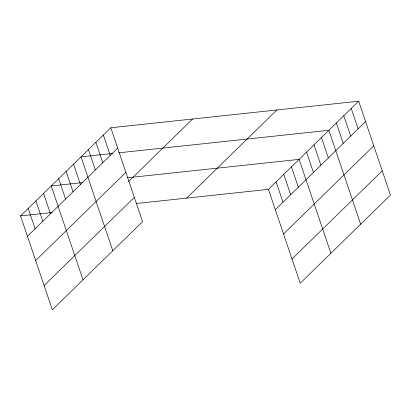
<?xml version="1.0" encoding="UTF-8"?>
<svg xmlns="http://www.w3.org/2000/svg" width="411" height="411" viewBox="0 0 411 411"><rect width="100%" height="100%" fill="white"/><g stroke="black" fill="none" stroke-linecap="round" stroke-linejoin="round"><path stroke-width="0.62" d="M110.79 127.775L142.566 221.647L52.325 309.791L20.55 215.919L110.79 127.775L358.675 101.209L390.45 195.081L300.21 283.225L268.434 189.353L358.675 101.209M27.445 236.284L117.685 148.14M35.654 260.538L125.894 172.394M128.52 181.59L192.595 119.005M44.116 285.532L134.356 197.388M186.63 198.117L276.875 109.973M275.329 209.718L365.569 121.574M283.539 233.972L373.779 145.828M291.995 258.966L382.24 170.822M112.619 153.473L81.013 156.863L112.789 250.736M118.815 152.81L328.898 130.297L360.668 224.17M82.837 182.561L51.231 185.947L83.007 279.824M127.456 177.778L299.116 159.381L330.891 253.258M20.55 215.919L52.156 212.533M136.19 203.527L268.434 189.353M351.23 108.478L358.125 128.843M343.786 115.753L350.681 136.113M336.342 123.023L343.231 143.388M321.453 137.567L328.343 157.932M314.004 144.842L320.899 165.201M306.56 152.111L313.454 172.476M291.445 166.876L298.34 187.236M283.775 174.367L290.669 194.732M276.105 181.862L282.999 202.222M103.346 135.044L110.24 155.409M95.902 142.319L102.796 162.679M88.457 149.589L95.352 169.954M73.569 164.133L80.458 184.498M66.12 171.408L73.014 191.767M58.675 178.677L65.57 199.042M43.561 193.442L50.455 213.802M35.891 200.933L42.785 221.298M28.22 208.428L35.115 228.788"/></g></svg>
